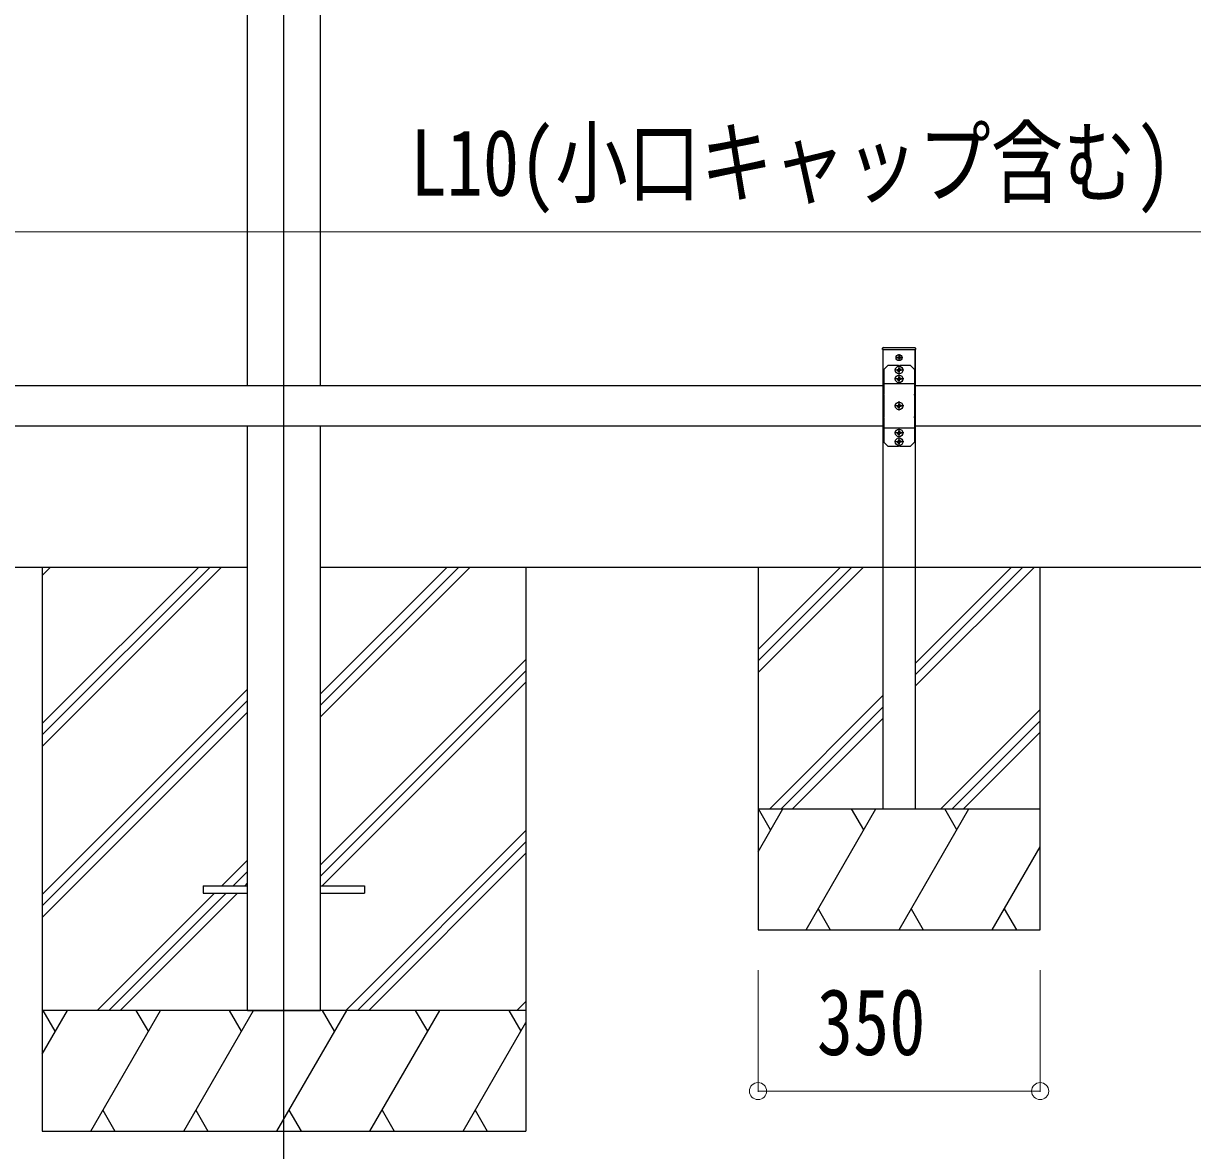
# Model space of a CAD drawing. Units: millimetres, scale not verified. Extents: x -12615 to 12615, y -8910 to 8910.
# Drawn here: x -5221 to -3771, y -4809 to -3410 of the extents above; entities that cross this region are included whole.
import ezdxf
from ezdxf.enums import TextEntityAlignment as Align

# ---------------------------------------------------------------- set-up
doc = ezdxf.new("R2010")
doc.units = ezdxf.units.MM
doc.header["$LTSCALE"] = 40
for name, color, linetype in [('0-3_YKK_12', 2, 'Continuous'), ('0-4_YKK_13', 4, 'Continuous'), ('0-5_YKK_A1', 4, 'Continuous')]:
    doc.layers.add(name, color=color, linetype=linetype)
doc.layers.add('0-6_YKK_D', color=6, linetype='Continuous', lineweight=18)
doc.styles.add('ＭＳ ゴシック', font='')
doc.styles.get('ＭＳ ゴシック').set_extended_font_data('MS Gothic')

msp = doc.modelspace()

# ---------------------------------------------------------------- linework, layer by layer
at = {"layer": '0-3_YKK_12'}
for p, q in [((-4898.22, -4834.6), (-4898.22, -1777.45)), ((-4139.37, -3824.6), (-4131.07, -3824.6)), ((-4135.22, -3828.75), (-4135.22, -3820.45)), ((-4129.48, -3840.1), (-4140.95, -3840.1)), ((-4135.22, -3845.83), (-4135.22, -3834.36)), ((-4129.48, -3851.1), (-4140.95, -3851.1)), ((-4135.22, -3856.83), (-4135.22, -3845.36)), ((-4129.48, -3884.6), (-4140.95, -3884.6)), ((-4135.22, -3890.33), (-4135.22, -3878.86)), ((-4135.22, -3923.83), (-4135.22, -3912.36)), ((-4129.48, -3918.1), (-4140.95, -3918.1)), ((-4129.48, -3929.1), (-4140.95, -3929.1)), ((-4135.22, -3934.83), (-4135.22, -3923.36))]:
    msp.add_line(p, q, dxfattribs=at)
at = {"layer": '0-4_YKK_13'}
for p, q in [((-4155.72, -3814.6), (-4155.62, -3813.04)), ((-4154.62, -3812.1), (-4115.81, -3812.1)), ((-4154.72, -3814.6), (-4155.72, -3814.6)), ((-4154.72, -3814.6), (-4115.72, -3814.6)), ((-4137.27, -3824.25), (-4137.27, -3824.95)), ((-4137.27, -3824.25), (-4136.07, -3824.25)), ((-4137.27, -3824.95), (-4136.07, -3824.95)), ((-4135.57, -3822.55), (-4134.87, -3822.55)), ((-4135.57, -3822.55), (-4135.57, -3823.75)), ((-4135.57, -3825.45), (-4135.57, -3826.65)), ((-4135.57, -3826.65), (-4134.87, -3826.65)), ((-4134.87, -3822.55), (-4134.87, -3823.75)), ((-4134.87, -3825.45), (-4134.87, -3826.65)), ((-4134.37, -3824.25), (-4133.17, -3824.25)), ((-4134.37, -3824.95), (-4133.17, -3824.95)), ((-4133.17, -3824.25), (-4133.17, -3824.95)), ((-4149.22, -3834.6), (-4154.22, -3839.6)), ((-4154.22, -3839.6), (-4154.22, -3869.88)), ((-4135.93, -3834.6), (-4149.22, -3834.6)), ((-4137.59, -3839.5), (-4136.56, -3839.49)), ((-4137.59, -3840.69), (-4136.56, -3840.71)), ((-4136.56, -3839.49), (-4135.95, -3839.37)), ((-4136.56, -3840.71), (-4135.95, -3840.83)), ((-4135.83, -3838.76), (-4135.95, -3839.37)), ((-4135.83, -3841.44), (-4135.95, -3840.83)), ((-4135.81, -3837.72), (-4135.83, -3838.76)), ((-4135.81, -3842.47), (-4135.83, -3841.44)), ((-4134.62, -3837.72), (-4134.61, -3838.76)), ((-4134.62, -3842.47), (-4134.61, -3841.44)), ((-4134.61, -3838.76), (-4134.49, -3839.37)), ((-4134.61, -3841.44), (-4134.49, -3840.83)), ((-4121.22, -3834.6), (-4134.5, -3834.6)), ((-4133.88, -3839.49), (-4134.49, -3839.37)), ((-4133.88, -3840.71), (-4134.49, -3840.83)), ((-4132.84, -3839.5), (-4133.88, -3839.49)), ((-4132.84, -3840.69), (-4133.88, -3840.71)), ((-4121.22, -3834.6), (-4116.22, -3839.6)), ((-4116.22, -3839.6), (-4116.22, -3869.88)), ((-4116.22, -3857), (-4154.22, -3857)), ((-4137.59, -3850.5), (-4136.56, -3850.49)), ((-4137.59, -3851.69), (-4136.56, -3851.71)), ((-4136.56, -3850.49), (-4135.95, -3850.37)), ((-4136.56, -3851.71), (-4135.95, -3851.83)), ((-4135.83, -3849.76), (-4135.95, -3850.37)), ((-4135.83, -3852.44), (-4135.95, -3851.83)), ((-4135.81, -3848.72), (-4135.83, -3849.76)), ((-4135.81, -3853.47), (-4135.83, -3852.44)), ((-4134.62, -3848.72), (-4134.61, -3849.76)), ((-4134.62, -3853.47), (-4134.61, -3852.44)), ((-4134.61, -3849.76), (-4134.49, -3850.37)), ((-4134.61, -3852.44), (-4134.49, -3851.83)), ((-4133.88, -3850.49), (-4134.49, -3850.37)), ((-4133.88, -3851.71), (-4134.49, -3851.83)), ((-4132.84, -3850.5), (-4133.88, -3850.49)), ((-4132.84, -3851.69), (-4133.88, -3851.71)), ((-4154.22, -3871.31), (-4154.22, -3897.88)), ((-4116.22, -3871.31), (-4116.22, -3897.88)), ((-4137.59, -3884), (-4136.56, -3883.99)), ((-4137.59, -3885.19), (-4136.56, -3885.21)), ((-4136.56, -3883.99), (-4135.95, -3883.87)), ((-4136.56, -3885.21), (-4135.95, -3885.33)), ((-4135.83, -3883.26), (-4135.95, -3883.87)), ((-4135.83, -3885.94), (-4135.95, -3885.33)), ((-4135.81, -3882.22), (-4135.83, -3883.26)), ((-4135.81, -3886.97), (-4135.83, -3885.94)), ((-4134.62, -3882.22), (-4134.61, -3883.26)), ((-4134.62, -3886.97), (-4134.61, -3885.94)), ((-4134.61, -3883.26), (-4134.49, -3883.87)), ((-4134.61, -3885.94), (-4134.49, -3885.33)), ((-4133.88, -3883.99), (-4134.49, -3883.87)), ((-4133.88, -3885.21), (-4134.49, -3885.33)), ((-4132.84, -3884), (-4133.88, -3883.99)), ((-4132.84, -3885.19), (-4133.88, -3885.21)), ((-4154.22, -3899.31), (-4154.22, -3929.6)), ((-4116.22, -3899.31), (-4116.22, -3929.6)), ((-4116.22, -3912.2), (-4154.22, -3912.2)), ((-4149.22, -3934.6), (-4154.22, -3929.6)), ((-4137.59, -3917.5), (-4136.56, -3917.49)), ((-4137.59, -3918.69), (-4136.56, -3918.71)), ((-4137.59, -3928.5), (-4136.56, -3928.49)), ((-4137.59, -3929.69), (-4136.56, -3929.71)), ((-4136.56, -3917.49), (-4135.95, -3917.37)), ((-4136.56, -3918.71), (-4135.95, -3918.83)), ((-4136.56, -3928.49), (-4135.95, -3928.37)), ((-4136.56, -3929.71), (-4135.95, -3929.83)), ((-4135.83, -3916.76), (-4135.95, -3917.37)), ((-4135.83, -3919.44), (-4135.95, -3918.83)), ((-4135.83, -3927.76), (-4135.95, -3928.37)), ((-4135.83, -3930.44), (-4135.95, -3929.83)), ((-4135.81, -3915.72), (-4135.83, -3916.76)), ((-4135.81, -3920.47), (-4135.83, -3919.44)), ((-4135.81, -3926.72), (-4135.83, -3927.76)), ((-4134.62, -3915.72), (-4134.61, -3916.76)), ((-4134.62, -3920.47), (-4134.61, -3919.44)), ((-4134.62, -3926.72), (-4134.61, -3927.76)), ((-4134.61, -3916.76), (-4134.49, -3917.37)), ((-4134.61, -3919.44), (-4134.49, -3918.83)), ((-4134.61, -3927.76), (-4134.49, -3928.37)), ((-4134.61, -3930.44), (-4134.49, -3929.83)), ((-4133.88, -3917.49), (-4134.49, -3917.37)), ((-4133.88, -3918.71), (-4134.49, -3918.83)), ((-4133.88, -3928.49), (-4134.49, -3928.37)), ((-4133.88, -3929.71), (-4134.49, -3929.83)), ((-4132.84, -3917.5), (-4133.88, -3917.49)), ((-4132.84, -3918.69), (-4133.88, -3918.71)), ((-4132.84, -3928.5), (-4133.88, -3928.49)), ((-4132.84, -3929.69), (-4133.88, -3929.71)), ((-4121.22, -3934.6), (-4116.22, -3929.6)), ((-4149.22, -3934.6), (-4135.93, -3934.6)), ((-4135.81, -3931.47), (-4135.83, -3930.44)), ((-4134.62, -3931.47), (-4134.61, -3930.44)), ((-4134.5, -3934.6), (-4121.22, -3934.6))]:
    msp.add_line(p, q, dxfattribs=at)
msp.add_lwpolyline([(-4114.81, -3813.04), (-4114.72, -3814.6), (-4115.72, -3814.6)], dxfattribs=at)
for centre, radius in [((-4135.22, -3824.6), 3.75), ((-4135.22, -3840.1), 4.74), ((-4135.22, -3851.1), 4.74), ((-4135.22, -3884.6), 4.74), ((-4135.22, -3918.1), 4.74), ((-4135.22, -3929.1), 4.74)]:
    msp.add_circle(centre, radius, dxfattribs=at)
for centre, radius, start, end in [((-4154.62, -3813.1), 1, 90, 176.5), ((-4115.81, -3813.1), 1, 3.5, 90), ((-4136.07, -3823.75), 0.5, 270, 0), ((-4136.07, -3825.45), 0.5, 0, 90), ((-4134.37, -3823.75), 0.5, 180, 270), ((-4134.37, -3825.45), 0.5, 90, 180), ((-4135.22, -3840.1), 2.45, 165.9892, 194.0108), ((-4135.22, -3833.9), 1, 224.427, 315.573), ((-4135.22, -3840.1), 2.45, 75.9892, 104.0108), ((-4135.22, -3840.1), 2.45, 255.9892, 284.0108), ((-4135.22, -3840.1), 2.45, 345.9892, 14.0108), ((-4135.22, -3851.1), 2.45, 165.9892, 194.0108), ((-4135.22, -3851.1), 2.45, 75.9892, 104.0108), ((-4135.22, -3851.1), 2.45, 255.9892, 284.0108), ((-4135.22, -3851.1), 2.45, 345.9892, 14.0108), ((-4154.92, -3870.6), 1, 314.427, 45.573), ((-4115.52, -3870.6), 1, 134.427, 225.573), ((-4135.22, -3884.6), 2.45, 165.9892, 194.0108), ((-4135.22, -3884.6), 2.45, 75.9892, 104.0108), ((-4135.22, -3884.6), 2.45, 345.9892, 14.0108), ((-4154.92, -3898.6), 1, 314.427, 45.573), ((-4135.22, -3884.6), 2.45, 255.9892, 284.0108), ((-4115.52, -3898.6), 1, 134.427, 225.573), ((-4135.22, -3918.1), 2.45, 165.9892, 194.0108), ((-4135.22, -3929.1), 2.45, 165.9892, 194.0108), ((-4135.22, -3918.1), 2.45, 75.9892, 104.0108), ((-4135.22, -3918.1), 2.45, 255.9892, 284.0108), ((-4135.22, -3929.1), 2.45, 75.9892, 104.0108), ((-4135.22, -3918.1), 2.45, 345.9892, 14.0108), ((-4135.22, -3929.1), 2.45, 345.9892, 14.0108), ((-4135.22, -3935.3), 1, 44.427, 135.573), ((-4135.22, -3929.1), 2.45, 255.9892, 284.0108)]:
    msp.add_arc(centre, radius, start, end, dxfattribs=at)
at = {"layer": '0-5_YKK_A1'}
for p, q in [((-4943.42, -3859.6), (-4943.42, -2084.57)), ((-4853.02, -3859.6), (-4853.02, -2084.57)), ((-4155.22, -3814.6), (-4115.22, -3814.6)), ((-4155.22, -3814.6), (-4155.22, -4384.6)), ((-4115.22, -3839.93), (-4115.22, -3814.6)), ((-4115.22, -3814.6), (-4115.22, -4384.6)), ((-4155.22, -3859.6), (-5525.22, -3859.6)), ((-2745.22, -3859.6), (-4115.22, -3859.6)), ((-4155.22, -3909.6), (-5525.22, -3909.6)), ((-4943.42, -4634.6), (-4943.42, -3909.6)), ((-4853.02, -4634.6), (-4853.02, -3909.6)), ((-2745.22, -3909.6), (-4115.22, -3909.6)), ((-6095.84, -4084.6), (-4943.42, -4084.6)), ((-5198.08, -4084.6), (-5198.08, -4784.6)), ((-5198.08, -4278.77), (-5003.9, -4084.6)), ((-5198.08, -4292.92), (-4989.75, -4084.6)), ((-5198.08, -4307.06), (-4975.61, -4084.6)), ((-5198.08, -4094.93), (-5187.74, -4084.6)), ((-4853.02, -4084.6), (-3417.42, -4084.6)), ((-4852.88, -4270.23), (-4667.24, -4084.6)), ((-4852.88, -4256.08), (-4681.39, -4084.6)), ((-4852.88, -4241.94), (-4695.53, -4084.6)), ((-4598.08, -4084.6), (-4598.08, -4784.6)), ((-4310.22, -4084.6), (-4310.22, -4534.6)), ((-4310.22, -4186.95), (-4207.87, -4084.6)), ((-4310.22, -4201.09), (-4193.73, -4084.6)), ((-4310.22, -4215.23), (-4179.58, -4084.6)), ((-4115.22, -4232.36), (-3967.45, -4084.6)), ((-4115.22, -4218.22), (-3981.59, -4084.6)), ((-4115.22, -4204.08), (-3995.74, -4084.6)), ((-3960.22, -4534.6), (-3960.22, -4084.6)), ((-4852.88, -4454.07), (-4598.08, -4199.27)), ((-4852.88, -4468.21), (-4598.08, -4213.42)), ((-4850.62, -4480.1), (-4598.08, -4227.56)), ((-5198.08, -4490.9), (-4943.28, -4236.11)), ((-4295.74, -4384.6), (-4155.22, -4244.08)), ((-5198.08, -4505.05), (-4943.28, -4250.25)), ((-4281.6, -4384.6), (-4155.22, -4258.22)), ((-4083.61, -4384.6), (-3960.22, -4261.21)), ((-5198.08, -4519.19), (-4943.28, -4264.39)), ((-4267.46, -4384.6), (-4155.22, -4272.36)), ((-4069.46, -4384.6), (-3960.22, -4275.35)), ((-4055.32, -4384.6), (-3960.22, -4289.49)), ((-4310.22, -4437.71), (-4279.55, -4384.6)), ((-4310.22, -4384.6), (-3960.22, -4384.6)), ((-4294.55, -4410.58), (-4309.55, -4384.6)), ((-4250.68, -4534.6), (-4164.08, -4384.6)), ((-4179.08, -4410.58), (-4194.08, -4384.6)), ((-4155.22, -4384.6), (-4115.22, -4384.6)), ((-4135.21, -4534.6), (-4048.61, -4384.6)), ((-4063.61, -4410.58), (-4078.61, -4384.6)), ((-4821.27, -4634.6), (-4598.08, -4411.41)), ((-4807.13, -4634.6), (-4598.08, -4425.55)), ((-4019.74, -4534.6), (-3960.22, -4431.49)), ((-4975.13, -4480.1), (-4943.28, -4448.24)), ((-4792.98, -4634.6), (-4598.08, -4439.69)), ((-4960.99, -4480.1), (-4943.28, -4462.38)), ((-4998.28, -4480.1), (-4998.28, -4489.1)), ((-4998.28, -4480.1), (-4943.28, -4480.1)), ((-4946.85, -4480.1), (-4943.28, -4476.52)), ((-4853.28, -4480.1), (-4798.28, -4480.1)), ((-4798.28, -4480.1), (-4798.28, -4489.1)), ((-5129.63, -4634.6), (-4984.13, -4489.1)), ((-5115.49, -4634.6), (-4969.99, -4489.1)), ((-5101.35, -4634.6), (-4955.85, -4489.1)), ((-4998.28, -4489.1), (-4943.28, -4489.1)), ((-4853.28, -4489.1), (-4798.28, -4489.1)), ((-4235.69, -4508.62), (-4220.69, -4534.6)), ((-4120.21, -4508.62), (-4105.21, -4534.6)), ((-4004.74, -4508.62), (-3989.75, -4534.6)), ((-4310.22, -4534.6), (-3960.22, -4534.6)), ((-4609.13, -4634.6), (-4598.08, -4623.54)), ((-4598.08, -4634.6), (-5198.08, -4634.6)), ((-5198.08, -4688.89), (-5166.73, -4634.6)), ((-5181.73, -4660.58), (-5196.73, -4634.59)), ((-5137.86, -4784.59), (-5051.26, -4634.6)), ((-5066.26, -4660.58), (-5081.26, -4634.6)), ((-5022.39, -4784.6), (-4935.79, -4634.6)), ((-4950.79, -4660.58), (-4965.79, -4634.6)), ((-4943.42, -4634.6), (-4853.02, -4634.6)), ((-4906.92, -4784.6), (-4820.32, -4634.6)), ((-4835.32, -4660.58), (-4850.32, -4634.59)), ((-4791.45, -4784.6), (-4704.85, -4634.6)), ((-4719.85, -4660.58), (-4734.85, -4634.6)), ((-4619.38, -4634.6), (-4604.38, -4660.58)), ((-4675.98, -4784.6), (-4598.08, -4649.66)), ((-5122.86, -4758.62), (-5107.86, -4784.59)), ((-5007.39, -4758.61), (-4992.39, -4784.6)), ((-4891.92, -4758.62), (-4876.92, -4784.6)), ((-4776.45, -4758.62), (-4761.45, -4784.6)), ((-4660.98, -4758.62), (-4645.98, -4784.6)), ((-5198.08, -4784.6), (-4598.08, -4784.6))]:
    msp.add_line(p, q, dxfattribs=at)
at = {"layer": '0-6_YKK_D'}
for p, q in [((-5630.22, -3668.59), (-2640.22, -3668.59)), ((-4310.22, -4584.77), (-4310.22, -4735.77)), ((-3960.22, -4584.77), (-3960.22, -4735.77)), ((-3960.22, -4734.77), (-4310.22, -4734.77))]:
    msp.add_line(p, q, dxfattribs=at)
for centre in [(-4310.22, -4734.77), (-3960.22, -4734.77)]:
    msp.add_circle(centre, 10.62, dxfattribs=at)

# ---------------------------------------------------------------- texts
at = {"layer": '0-6_YKK_D', "style": 'ＭＳ ゴシック', "width": 0.8}
for s, p in [('L10(小口キャップ含む)', (-4741.22, -3648.59)), ('350', (-4237.22, -4714.77))]:
    msp.add_text(s, height=82.48, dxfattribs=at).set_placement(p, align=Align.BOTTOM_LEFT)

doc.saveas('drawing.dxf')
